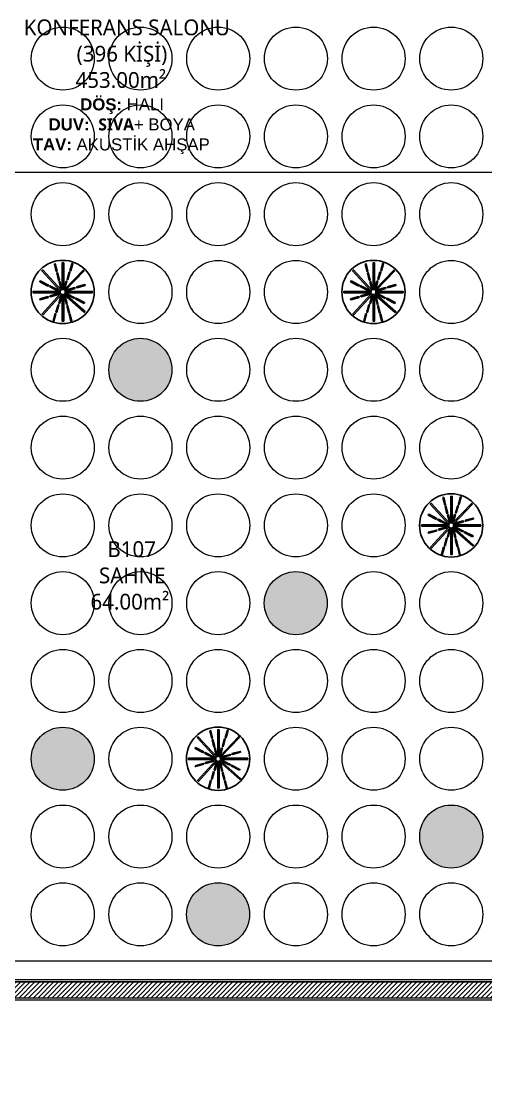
# Model space of a CAD drawing. Header units: millimetres. Extents: x 809 to 8159, y 33 to 4533.
# Drawn here: x 5991 to 6433, y 1459 to 2466 of the extents above; entities that cross this region are included whole.
import ezdxf

# ---------------------------------------------------------------- set-up
doc = ezdxf.new("R2010")
doc.units = ezdxf.units.MM
doc.layers.add('03 MENFEZ', color=3, linetype='Continuous')
for name, color, linetype, lineweight in [('AHŞAP KONFERANS SALONU TAVAN', 6, 'Continuous', 0), ('AYDINLATMA', 61, 'Continuous', 0), ('DUVAR', 2, 'Continuous', 15), ('DUVAR TARAMA', 9, 'Continuous', 9), ('MAHAL', 6, 'Continuous', 0), ('MERDIVEN', 4, 'Continuous', 0), ('Sıva', 1, 'Continuous', 0), ('TEFRİŞ', 130, 'Continuous', 0)]:
    doc.layers.add(name, color=color, linetype=linetype, lineweight=lineweight)
doc.styles.get("Standard").update_dxf_attribs({"font": 'arial.ttf'})
doc.linetypes.add('BATTING', pattern='A,0.00254,-2.54,[134,ltypeshp.shx,S=2.54,R=0,X=-2.54,Y=0],-5.08,[134,ltypeshp.shx,S=2.54,R=180,X=2.54,Y=0],-2.54', length=10.16254)

# ---------------------------------------------------------------- blocks, each defined once
blk = doc.blocks.new('RTHRTHRTRTHRHRTH')
at = {"layer": 'AHŞAP KONFERANS SALONU TAVAN'}
for centre in [(40437.3, -6176.7), (40511.3, -6176.7), (40585.3, -6176.7), (40659.3, -6176.7), (40733.3, -6176.7), (40807.3, -6176.7), (40437.3, -6250.7), (40511.3, -6250.7), (40585.3, -6250.7), (40659.3, -6250.7), (40733.3, -6250.7), (40807.3, -6250.7), (40437.3, -6324.7), (40511.3, -6324.7), (40585.3, -6324.7), (40659.3, -6324.7), (40733.3, -6324.7), (40807.3, -6324.7), (40511.3, -6398.7), (40585.3, -6398.7), (40659.3, -6398.7), (40807.3, -6398.7), (40437.3, -6472.7), (40585.3, -6472.7), (40659.3, -6472.7), (40733.3, -6472.7), (40807.3, -6472.7), (40437.3, -6546.7), (40511.3, -6546.7), (40585.3, -6546.7), (40659.3, -6546.7), (40733.3, -6546.7), (40807.3, -6546.7), (40437.3, -6620.7), (40511.3, -6620.7), (40585.3, -6620.7), (40659.3, -6620.7), (40733.3, -6620.7), (40437.3, -6694.7), (40511.3, -6694.7), (40585.3, -6694.7), (40733.3, -6694.7), (40807.3, -6694.7), (40437.3, -6768.7), (40511.3, -6768.7), (40585.3, -6768.7), (40659.3, -6768.7), (40733.3, -6768.7), (40807.3, -6768.7), (40511.3, -6842.7), (40659.3, -6842.7), (40733.3, -6842.7), (40807.3, -6842.7), (40437.3, -6916.7), (40511.3, -6916.7), (40585.3, -6916.7), (40659.3, -6916.7), (40733.3, -6916.7), (40437.3, -6990.7), (40511.3, -6990.7), (40659.3, -6990.7), (40733.3, -6990.7), (40807.3, -6990.7)]:
    blk.add_circle(centre, 30, dxfattribs=at)
blk = doc.blocks.new('errrgregyttyjtj')
at = {"layer": '03 MENFEZ', "color": 1}
for points in [[(39155.7, -2858.1), (39138.3, -2839.1), (39137.4, -2839.9), (39154.8, -2859)], [(39149.4, -2833.5), (39150.2, -2833.3), (39151.9, -2840.4), (39151.2, -2840.6)], [(39151.6, -2842), (39152.3, -2841.8), (39154.1, -2848.9), (39153.3, -2849)], [(39156.9, -2857.7), (39158.3, -2857.7), (39158.3, -2832.5), (39156.9, -2832.5)], [(39158.9, -2857.8), (39176.8, -2839.2), (39177.6, -2840), (39159.7, -2858.6)], [(39163.5, -2841.1), (39164.2, -2841.3), (39162.2, -2848.3), (39161.5, -2848.1)], [(39166.2, -2832.8), (39166.9, -2833), (39165, -2840), (39164.2, -2839.8)], [(39451.7, -2858.1), (39434.3, -2839.1), (39433.4, -2839.9), (39450.8, -2859)], [(39445.4, -2833.5), (39446.2, -2833.3), (39447.9, -2840.4), (39447.2, -2840.6)], [(39447.6, -2842), (39448.3, -2841.8), (39450.1, -2848.9), (39449.3, -2849)], [(39452.9, -2857.7), (39454.3, -2857.7), (39454.3, -2832.5), (39452.9, -2832.5)], [(39454.9, -2857.8), (39472.8, -2839.2), (39473.6, -2840), (39455.7, -2858.6)], [(39459.5, -2841.1), (39460.2, -2841.3), (39458.2, -2848.3), (39457.5, -2848.1)], [(39462.2, -2832.8), (39462.9, -2833), (39461, -2840), (39460.2, -2839.8)], [(39143.3, -2854.4), (39135.5, -2850.3), (39135.9, -2849.5), (39143.7, -2853.6)], [(39153.8, -2850.1), (39154.6, -2849.9), (39156.3, -2857), (39155.6, -2857.2)], [(39160.6, -2849.7), (39161.4, -2849.9), (39159.4, -2856.9), (39158.7, -2856.7)], [(39439.3, -2854.4), (39431.5, -2850.3), (39431.9, -2849.5), (39439.7, -2853.6)], [(39449.8, -2850.1), (39450.6, -2849.9), (39452.3, -2857), (39451.6, -2857.2)], [(39456.6, -2849.7), (39457.4, -2849.9), (39455.4, -2856.9), (39454.7, -2856.7)], [(39154.9, -2859.6), (39129.1, -2859.6), (39129.1, -2860.8), (39154.9, -2860.8)], [(39155, -2861.9), (39137.7, -2880.9), (39138.6, -2881.7), (39155.9, -2862.7)], [(39152.5, -2859), (39144.7, -2855), (39145.1, -2854.2), (39152.9, -2858.2)], [(39145.1, -2863.8), (39153, -2861.6), (39153.3, -2862.4), (39145.4, -2864.6)], [(39159.4, -2861.8), (39178.7, -2878.8), (39177.9, -2879.7), (39158.6, -2862.7)], [(39159.7, -2859.6), (39185.5, -2859.6), (39185.5, -2860.8), (39159.7, -2860.8)], [(39168.5, -2866.3), (39160.6, -2862.3), (39161, -2861.5), (39168.9, -2865.5)], [(39160.9, -2858.1), (39168.8, -2855.9), (39169, -2856.7), (39161.2, -2858.9)], [(39170.5, -2855.2), (39178.4, -2853.1), (39178.7, -2853.9), (39170.8, -2856.1)], [(39450.9, -2859.6), (39425.1, -2859.6), (39425.1, -2860.8), (39450.9, -2860.8)], [(39451, -2861.9), (39433.7, -2880.9), (39434.6, -2881.7), (39451.9, -2862.7)], [(39448.5, -2859), (39440.7, -2855), (39441.1, -2854.2), (39448.9, -2858.2)], [(39441.1, -2863.8), (39449, -2861.6), (39449.3, -2862.4), (39441.4, -2864.6)], [(39455.4, -2861.8), (39474.7, -2878.8), (39473.9, -2879.7), (39454.6, -2862.7)], [(39455.7, -2859.6), (39481.5, -2859.6), (39481.5, -2860.8), (39455.7, -2860.8)], [(39464.5, -2866.3), (39456.6, -2862.3), (39457, -2861.5), (39464.9, -2865.5)], [(39456.9, -2858.1), (39464.8, -2855.9), (39465, -2856.7), (39457.2, -2858.9)], [(39466.5, -2855.2), (39474.4, -2853.1), (39474.7, -2853.9), (39466.8, -2856.1)], [(39135.5, -2866.7), (39143.4, -2864.5), (39143.6, -2865.3), (39135.7, -2867.5)], [(39152.9, -2872.2), (39153.6, -2872.4), (39151.7, -2879.4), (39150.9, -2879.2)], [(39155.6, -2863.9), (39156.4, -2864.1), (39154.4, -2871.1), (39153.7, -2870.9)], [(39156.9, -2862.6), (39158.3, -2862.6), (39158.3, -2887.8), (39156.9, -2887.8)], [(39159.1, -2864.6), (39159.8, -2864.4), (39161.6, -2871.5), (39160.8, -2871.7)], [(39177.7, -2871), (39169.8, -2866.9), (39170.2, -2866.1), (39178.1, -2870.2)], [(39431.5, -2866.7), (39439.4, -2864.5), (39439.6, -2865.3), (39431.7, -2867.5)], [(39448.9, -2872.2), (39449.6, -2872.4), (39447.7, -2879.4), (39446.9, -2879.2)], [(39451.6, -2863.9), (39452.4, -2864.1), (39450.4, -2871.1), (39449.7, -2870.9)], [(39452.9, -2862.6), (39454.3, -2862.6), (39454.3, -2887.8), (39452.9, -2887.8)], [(39455.1, -2864.6), (39455.8, -2864.4), (39457.6, -2871.5), (39456.8, -2871.7)], [(39473.7, -2871), (39465.8, -2866.9), (39466.2, -2866.1), (39474.1, -2870.2)], [(39150, -2880.7), (39150.8, -2880.9), (39148.8, -2888), (39148.1, -2887.7)], [(39161.2, -2873.1), (39161.9, -2872.9), (39163.7, -2879.9), (39163, -2880.1)], [(39163.5, -2881.2), (39164.2, -2881), (39166, -2888), (39165.2, -2888.2)], [(39446, -2880.7), (39446.8, -2880.9), (39444.8, -2888), (39444.1, -2887.7)], [(39457.2, -2873.1), (39457.9, -2872.9), (39459.7, -2879.9), (39459, -2880.1)], [(39459.5, -2881.2), (39460.2, -2881), (39462, -2888), (39461.2, -2888.2)], [(39303.7, -3302.1), (39286.3, -3283.1), (39285.4, -3283.9), (39302.8, -3303)], [(39297.4, -3277.5), (39298.2, -3277.3), (39299.9, -3284.4), (39299.2, -3284.6)], [(39299.6, -3286), (39300.3, -3285.8), (39302.1, -3292.9), (39301.3, -3293)], [(39304.9, -3301.7), (39306.3, -3301.7), (39306.3, -3276.5), (39304.9, -3276.5)], [(39306.9, -3301.8), (39324.8, -3283.2), (39325.6, -3284), (39307.7, -3302.6)], [(39311.5, -3285.1), (39312.2, -3285.3), (39310.2, -3292.3), (39309.5, -3292.1)], [(39314.2, -3276.8), (39314.9, -3277), (39313, -3284), (39312.2, -3283.8)], [(39291.3, -3298.4), (39283.5, -3294.3), (39283.9, -3293.5), (39291.7, -3297.6)], [(39301.8, -3294.1), (39302.6, -3293.9), (39304.3, -3301), (39303.6, -3301.2)], [(39308.6, -3293.7), (39309.4, -3293.9), (39307.4, -3300.9), (39306.7, -3300.7)], [(39302.9, -3303.6), (39277.1, -3303.6), (39277.1, -3304.8), (39302.9, -3304.8)], [(39303, -3305.9), (39285.7, -3324.9), (39286.6, -3325.7), (39303.9, -3306.7)], [(39300.5, -3303), (39292.7, -3299), (39293.1, -3298.2), (39300.9, -3302.2)], [(39293.1, -3307.8), (39301, -3305.6), (39301.3, -3306.4), (39293.4, -3308.6)], [(39307.4, -3305.8), (39326.7, -3322.8), (39325.9, -3323.7), (39306.6, -3306.7)], [(39307.7, -3303.6), (39333.5, -3303.6), (39333.5, -3304.8), (39307.7, -3304.8)], [(39316.5, -3310.3), (39308.6, -3306.3), (39309, -3305.5), (39316.9, -3309.5)], [(39308.9, -3302.1), (39316.8, -3299.9), (39317, -3300.7), (39309.2, -3302.9)], [(39318.5, -3299.2), (39326.4, -3297.1), (39326.7, -3297.9), (39318.8, -3300.1)], [(39283.5, -3310.7), (39291.4, -3308.5), (39291.6, -3309.3), (39283.7, -3311.5)], [(39303.6, -3307.9), (39304.4, -3308.1), (39302.4, -3315.1), (39301.7, -3314.9)], [(39304.9, -3306.6), (39306.3, -3306.6), (39306.3, -3331.8), (39304.9, -3331.8)], [(39307.1, -3308.6), (39307.8, -3308.4), (39309.6, -3315.5), (39308.8, -3315.7)], [(39325.7, -3315), (39317.8, -3310.9), (39318.2, -3310.1), (39326.1, -3314.2)], [(39298, -3324.7), (39298.8, -3324.9), (39296.8, -3332), (39296.1, -3331.7)], [(39300.9, -3316.2), (39301.6, -3316.4), (39299.7, -3323.4), (39298.9, -3323.2)], [(39309.2, -3317.1), (39309.9, -3316.9), (39311.7, -3323.9), (39311, -3324.1)], [(39311.5, -3325.2), (39312.2, -3325), (39314, -3332), (39313.2, -3332.2)]]:
    blk.add_lwpolyline(points, close=True, dxfattribs=at)
at = {"layer": '03 MENFEZ'}
for points in [[(39525.7, -3080.1), (39508.3, -3061.1), (39507.4, -3061.9), (39524.8, -3081)], [(39519.4, -3055.5), (39520.2, -3055.3), (39521.9, -3062.4), (39521.2, -3062.6)], [(39521.6, -3064), (39522.3, -3063.8), (39524.1, -3070.9), (39523.3, -3071)], [(39526.9, -3079.7), (39528.3, -3079.7), (39528.3, -3054.5), (39526.9, -3054.5)], [(39528.9, -3079.8), (39546.8, -3061.2), (39547.6, -3062), (39529.7, -3080.6)], [(39533.5, -3063.1), (39534.2, -3063.3), (39532.2, -3070.3), (39531.5, -3070.1)], [(39536.2, -3054.8), (39536.9, -3055), (39535, -3062), (39534.2, -3061.8)], [(39513.3, -3076.4), (39505.5, -3072.3), (39505.9, -3071.5), (39513.7, -3075.6)], [(39523.8, -3072.1), (39524.6, -3071.9), (39526.3, -3079), (39525.6, -3079.2)], [(39530.6, -3071.7), (39531.4, -3071.9), (39529.4, -3078.9), (39528.7, -3078.7)], [(39524.9, -3081.6), (39499.1, -3081.6), (39499.1, -3082.8), (39524.9, -3082.8)], [(39525, -3083.9), (39507.7, -3102.9), (39508.6, -3103.7), (39525.9, -3084.7)], [(39522.5, -3081), (39514.7, -3077), (39515.1, -3076.2), (39522.9, -3080.2)], [(39515.1, -3085.8), (39523, -3083.6), (39523.3, -3084.4), (39515.4, -3086.6)], [(39529.4, -3083.8), (39548.7, -3100.8), (39547.9, -3101.7), (39528.6, -3084.7)], [(39529.7, -3081.6), (39555.5, -3081.6), (39555.5, -3082.8), (39529.7, -3082.8)], [(39538.5, -3088.3), (39530.6, -3084.3), (39531, -3083.5), (39538.9, -3087.5)], [(39530.9, -3080.1), (39538.8, -3077.9), (39539, -3078.7), (39531.2, -3080.9)], [(39540.5, -3077.2), (39548.4, -3075.1), (39548.7, -3075.9), (39540.8, -3078.1)], [(39505.5, -3088.7), (39513.4, -3086.5), (39513.6, -3087.3), (39505.7, -3089.5)], [(39522.9, -3094.2), (39523.6, -3094.4), (39521.7, -3101.4), (39520.9, -3101.2)], [(39525.6, -3085.9), (39526.4, -3086.1), (39524.4, -3093.1), (39523.7, -3092.9)], [(39526.9, -3084.6), (39528.3, -3084.6), (39528.3, -3109.8), (39526.9, -3109.8)], [(39529.1, -3086.6), (39529.8, -3086.4), (39531.6, -3093.5), (39530.8, -3093.7)], [(39547.7, -3093), (39539.8, -3088.9), (39540.2, -3088.1), (39548.1, -3092.2)], [(39520, -3102.7), (39520.8, -3102.9), (39518.8, -3110), (39518.1, -3109.7)], [(39531.2, -3095.1), (39531.9, -3094.9), (39533.7, -3101.9), (39533, -3102.1)], [(39533.5, -3103.2), (39534.2, -3103), (39536, -3110), (39535.2, -3110.2)]]:
    blk.add_lwpolyline(points, close=True, dxfattribs=at)
at = {"layer": '03 MENFEZ', "color": 1}
for centre, radius in [((39157.3, -2860.1), 30.1), ((39453.3, -2860.1), 30.1), ((39157.3, -2860.1), 2.5), ((39453.3, -2860.1), 2.5), ((39305.3, -3304.1), 30.1), ((39305.3, -3304.1), 2.5)]:
    blk.add_circle(centre, radius, dxfattribs=at)
at = {"layer": '03 MENFEZ'}
for radius in [30.1, 2.5]:
    blk.add_circle((39527.3, -3082.1), radius, dxfattribs=at)
blk = doc.blocks.new('AYDINLATMA ARMATÜR')
at = {"layer": 'AYDINLATMA'}
h = blk.add_hatch(color=256, dxfattribs=at)
h.dxf.hatch_style = 1
edge = h.paths.add_edge_path()
edge.add_arc((37838.3, -6234.4), 30, 0, 360)
blk.add_circle((37838.3, -6234.4), 30, dxfattribs=at)
blk = doc.blocks.new('ERGYTHTYJTTTYJTYJ')
at = {"layer": 'AYDINLATMA'}
for p in [(222, -222), (370, -444), (148, -592), (518, -666), (296, -740)]:
    blk.add_blockref('AYDINLATMA ARMATÜR', p, dxfattribs=at)

msp = doc.modelspace()

# ---------------------------------------------------------------- hatches: boundary and pattern name
at = {"layer": 'DUVAR TARAMA'}
h = msp.add_hatch(dxfattribs=at)
h.set_pattern_fill('ANSI31', color=256)
h.set_pattern_definition([(45, (-36177.4876, -10603.292), (-2.24506403, 2.24506403), [])])
h.paths.add_polyline_path([(6693.8, 1552.6), (5671.8, 1552.6), (5671.8, 1537.6), (6693.8, 1537.6)])
h.paths.add_polyline_path([(6693.8, 1712.1), (6708.8, 1712.1), (6708.8, 1537.6), (6693.8, 1537.6)])

# ---------------------------------------------------------------- linework, layer by layer
at = {"layer": 'DUVAR'}
for p, q in [((5671.8, 1552.6), (6693.8, 1552.6)), ((5671.8, 1537.6), (6708.8, 1537.6))]:
    msp.add_line(p, q, dxfattribs=at)
at = {"layer": 'DUVAR', "elevation": 0}
msp.add_lwpolyline([(6693.8, 1552.6), (5671.8, 1552.6), (5671.8, 1537.6), (6693.8, 1537.6)], dxfattribs=at)
at = {"layer": 'MERDIVEN'}
msp.add_line((5592, 2322.8), (6773.6, 2322.8), dxfattribs=at)
at = {"layer": 'Sıva'}
msp.add_line((6691.8, 1554.6), (5743.8, 1554.6), dxfattribs=at)
at = {"layer": 'Sıva', "elevation": 0}
msp.add_lwpolyline([(5209.8, 2159.6), (5209.8, 1458.6), (5672, 1535.6), (6710.8, 1535.5)], dxfattribs=at)
at = {"layer": 'TEFRİŞ', "linetype": 'BATTING', "ltscale": 0.5}
msp.add_line((5671.8, 1572.6), (6693.8, 1572.6), dxfattribs=at)

# ---------------------------------------------------------------- block references
at = {"layer": '03 MENFEZ'}
msp.add_blockref('errrgregyttyjtj', (-33127, 5069), dxfattribs=at)
at = {"layer": 'AHŞAP KONFERANS SALONU TAVAN'}
msp.add_blockref('RTHRTHRTRTHRHRTH', (-34406.9, 8607.6), dxfattribs=at)
at = {"layer": 'AYDINLATMA'}
msp.add_blockref('ERGYTHTYJTTTYJTYJ', (-31956, 8591.3), dxfattribs=at)

# ---------------------------------------------------------------- texts
at = {"layer": 'MAHAL', "char_height": 15, "attachment_point": 1}
for s, width, insert in [('\\pi285.44216;{\\fTrebuchet MS|b0|i0|c162|p34;B106\\P\\pi213.99772;KONFERANS SALONU\\P\\pi264.36136;(396 KİŞİ)\\P\\pi263.34621;453.00m²\\P\\pi267.75385;\\fArial|b1|i0|c162|p34;\\H0.7619x;DÖŞ:\\fArial|b0|i0|c162|p34; HALI\\P\\pi237.66815;\\fArial|b1|i0|c162|p34;DUV: \\fTrebuchet MS|b1|i0|c162|p34; SIVA\\fArial|b0|i0|c162|p34;+ BOYA\\P\\pi222.62063;\\fArial|b1|i0|c162|p34;TAV: \\fArial|b0|i0|c162|p34;AKUSTİK AHŞAP}', 612.763, (5779.2, 2493.1)), ('\\pi120.88412;{\\fTrebuchet MS|b0|i0|c162|p34;B107\\P\\pi112.83362;SAHNE\\P\\pi104.73766;64.00m²}', 284.102, (5952, 1971.8))]:
    msp.add_mtext_dynamic_manual_height_columns(s, width=width, gutter_width=1, heights=[0], dxfattribs=dict(at, insert=insert))

doc.saveas('drawing.dxf')
